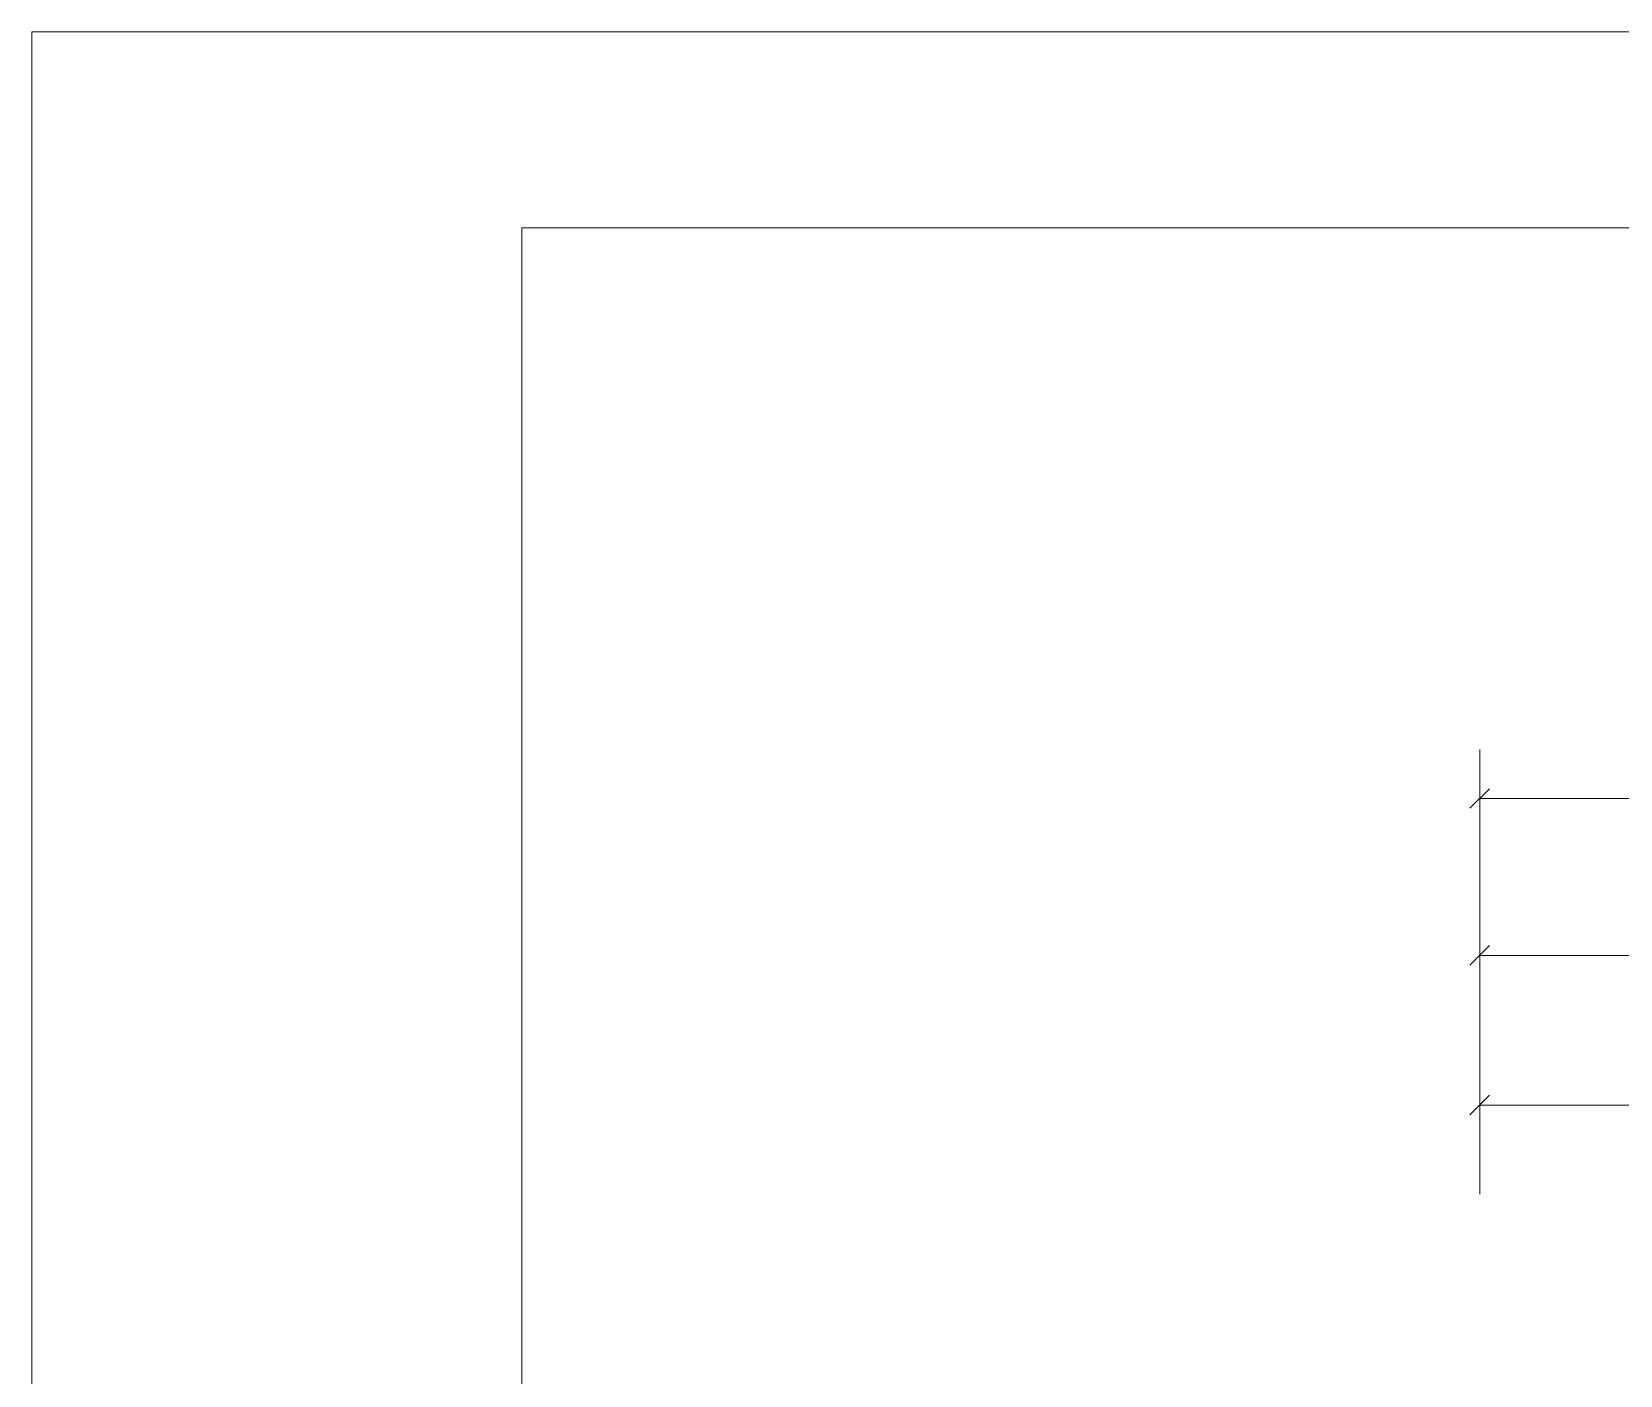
# Model space of a CAD drawing. Header units: millimetres. Extents: x 8533 to 398112, y -117646 to 105276.
# Drawn here: x 145809 to 153913, y 75754 to 82604 of the extents above; entities that cross this region are included whole.
import ezdxf

# ---------------------------------------------------------------- set-up
doc = ezdxf.new("R2010")
doc.units = ezdxf.units.MM
for name, color, linetype, lineweight in [('A-DIM-TF$0$A-Dims', 140, 'Continuous', 13), ('A1$0$TK', 4, 'Continuous', 13), ('A1$0$VHBoundary', 4, 'Continuous', 13), ('塔楼-ARC-10F-20250714_dwg', 8, 'Continuous', 13)]:
    doc.layers.add(name, color=color, linetype=linetype, lineweight=lineweight)

# ---------------------------------------------------------------- blocks, each defined once
blk = doc.blocks.new('塔楼-ARC-10F-20250714_dwg_A-DIM-TF$0$_ArchTick-2024609-10F_ARC_46_000_')
at = {"layer": 'A-DIM-TF$0$A-Dims'}
blk.add_line((-0.5, -0.5), (0.5, 0.5), dxfattribs=at)
blk = doc.blocks.new('塔楼-ARC-10F-20250714_dwg_A-DIM-TF-2024610-10F_ARC_46_000_')
at = {"layer": 'A-DIM-TF$0$A-Dims'}
for p, q in [((-3100, 12522.6), (-3100, 14789.4)), ((-3100, 14539.4), (0, 14539.4)), ((-3100, 13739.4), (0, 13739.4))]:
    blk.add_line(p, q, dxfattribs=at)
at = {"layer": 'A-DIM-TF$0$A-Dims', "flags": 128}
for points in [[(-3100, 13989.4), (-3100, 12522.6), (-3100, 13226.4)], [(-3100, 12976.4), (0, 12976.4), (500, 12976.4)]]:
    blk.add_lwpolyline(points, dxfattribs=at)
at = {"xscale": 100, "yscale": 100, "zscale": 100, "rotation": 180}
for p in [(-3100, 14539.4), (-3100, 13739.4), (-3100, 12976.4)]:
    blk.add_blockref('塔楼-ARC-10F-20250714_dwg_A-DIM-TF$0$_ArchTick-2024609-10F_ARC_46_000_', p, dxfattribs=at)
blk = doc.blocks.new('塔楼-ARC-10F-20250714_dwg_A-PMDT-10F-2024812-10F_ARC_46_000_')
blk.add_blockref('塔楼-ARC-10F-20250714_dwg_A-DIM-TF-2024610-10F_ARC_46_000_', (0, 0))
blk = doc.blocks.new('塔楼-ARC-10F-20250714_dwg_A1$0$template_31-施工图_A1_A1_0_0000_96bfb8f6bf39ce896c2a6bb48d8e90ee-2024813-10F_ARC_46_000_')
at = {"layer": 'A1$0$TK', "flags": 128}
for points in [[(0, 594), (841, 594), (841, 0), (0, 0)], [(25, 584), (25, 10), (831, 10), (831, 584)]]:
    blk.add_lwpolyline(points, close=True, dxfattribs=at)
at = {"layer": 'A1$0$VHBoundary', "flags": 128}
blk.add_lwpolyline([(0, 594), (841, 594), (841, 0), (0, 0)], close=True, dxfattribs=at)
blk = doc.blocks.new('塔楼-ARC-10F-20250714_dwg_A1-2024814-10F_ARC_46_000_')
at = {"xscale": 100, "yscale": 100, "zscale": 100}
blk.add_blockref('塔楼-ARC-10F-20250714_dwg_A1$0$template_31-施工图_A1_A1_0_0000_96bfb8f6bf39ce896c2a6bb48d8e90ee-2024813-10F_ARC_46_000_', (78605.9, 14590.5), dxfattribs=at)
blk = doc.blocks.new('塔楼-ARC-10F-20250714_dwg-2024558-10F_ARC_46_000_')
for name, p in [('塔楼-ARC-10F-20250714_dwg_A-PMDT-10F-2024812-10F_ARC_46_000_', (1173208, 610815.5)), ('塔楼-ARC-10F-20250714_dwg_A1-2024814-10F_ARC_46_000_', (1084114.7, 555274.3))]:
    blk.add_blockref(name, p)

msp = doc.modelspace()

# ---------------------------------------------------------------- block references
at = {"layer": '塔楼-ARC-10F-20250714_dwg', "color": 7}
msp.add_blockref('塔楼-ARC-10F-20250714_dwg-2024558-10F_ARC_46_000_', (-1016911.6, -546660.4), dxfattribs=at)

doc.saveas('drawing.dxf')
